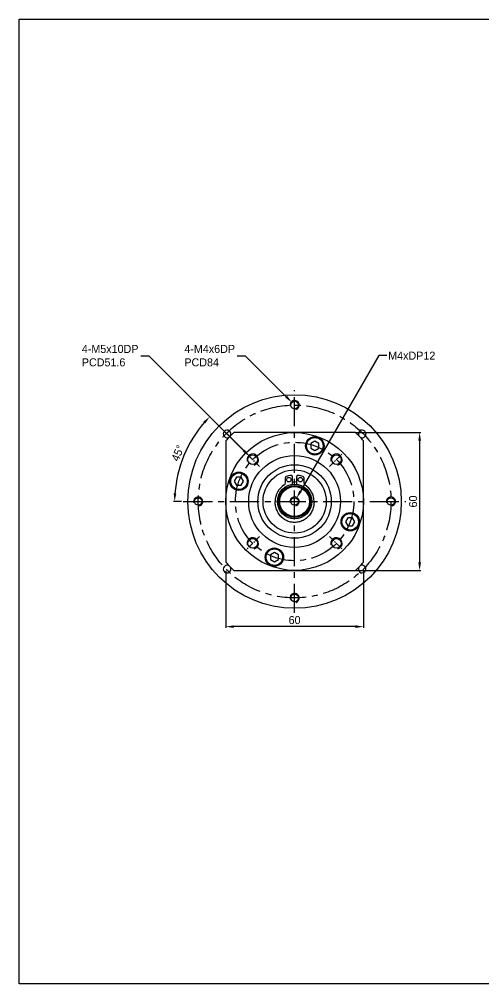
# Model space of a CAD drawing. Header units: millimetres. Extents: x 0 to 594, y 0 to 420.
# Drawn here: x 0 to 202.4, y 0 to 420 of the extents above; entities that cross this region are included whole.
import ezdxf

# ---------------------------------------------------------------- set-up
doc = ezdxf.new("R2010")
doc.units = ezdxf.units.MM
doc.header["$PDSIZE"] = -1
doc.linetypes.add('CENTERX2', pattern=[20.32, 12.7, -2.54, 2.54, -2.54])
doc.layers.add('외형선', color=7, linetype='Continuous', lineweight=25)
doc.layers.add('중심선', color=1, linetype='CENTERX2')
doc.layers.add('치수', color=3, linetype='Continuous')
doc.styles.add('누리로봇 문자스타일_20230829', font='GOTHIC.TTF')
doc.dimstyles.new('A2기본 치수스타일', dxfattribs={"dimtxt": 3.5, "dimasz": 3.5, "dimexe": 0.5, "dimexo": 0.3, "dimgap": 1, "dimtad": 1, "dimtoh": 1, "dimdec": 1, "dimzin": 12, "dimdsep": 46, "dimtxsty": '누리로봇 문자스타일_20230829', "dimcen": 0.09, "dimclrd": 3, "dimclre": 3, "dimclrt": 3, "dimadec": 0, "dimazin": 3, "dimtm": 1e-09, "dimtfac": 1, "dimtdec": 1, "dimtofl": 0, "dimtmove": 0, "dimatfit": 3, "dimfxl": 1, "dimfrac": 2, "dimarcsym": 0})
doc.dimstyles.new('A2지시선 치수스타일', dxfattribs={"dimtxt": 3.5, "dimasz": 3.5, "dimexe": 0.5, "dimexo": 0.3, "dimgap": 0.396875, "dimtad": 0, "dimtih": 1, "dimtoh": 1, "dimdec": 1, "dimzin": 12, "dimdsep": 46, "dimtxsty": '누리로봇 문자스타일_20230829', "dimcen": 0.09, "dimclrd": 3, "dimclre": 3, "dimclrt": 3, "dimadec": 0, "dimazin": 3, "dimtm": 1e-09, "dimtfac": 1, "dimtdec": 1, "dimtofl": 0, "dimtmove": 0, "dimatfit": 3, "dimfxl": 1, "dimfrac": 2, "dimarcsym": 0})
doc.dimstyles.new('A4기본 치수스타일', dxfattribs={"dimtxt": 3, "dimasz": 2, "dimexe": 0.5, "dimexo": 0.3, "dimgap": 1, "dimtad": 1, "dimtoh": 1, "dimdec": 1, "dimzin": 12, "dimdsep": 46, "dimtxsty": '누리로봇 문자스타일_20230829', "dimcen": 0.09, "dimclrd": 3, "dimclre": 3, "dimclrt": 3, "dimadec": 0, "dimazin": 3, "dimtm": 1e-09, "dimtfac": 1, "dimtdec": 1, "dimtofl": 0, "dimtmove": 0, "dimatfit": 3, "dimfxl": 1, "dimfrac": 2, "dimarcsym": 0})

# ---------------------------------------------------------------- blocks, each defined once
blk = doc.blocks.new('*D56')
at = {"layer": 'Defpoints', "color": 0}
for p in [(118.83, 253.17), (121.17, 250.83)]:
    blk.add_point(p, dxfattribs=at)
at = {"layer": '치수', "color": 3, "lineweight": -2}
for p, q in [((95, 273.5), (98.5, 273.5)), ((98.5, 273.5), (116.36, 255.64))]:
    blk.add_line(p, q, dxfattribs=at)
at = {"layer": '치수', "color": 3}
blk.add_solid([(116.77, 256.05), (115.95, 255.23), (118.83, 253.17)], dxfattribs=at)
at = {"layer": '치수', "color": 3, "insert": (71.95, 273.5), "char_height": 3.5, "attachment_point": 4, "style": '누리로봇 문자스타일_20230829'}
blk.add_mtext('4-M4x6DP\\PPCD84', dxfattribs=at)
blk = doc.blocks.new('*D57')
at = {"layer": 'Defpoints', "color": 0}
for p in [(120.83, 211.43), (120, 210)]:
    blk.add_point(p, dxfattribs=at)
at = {"layer": '치수', "color": 3, "lineweight": -2}
for p, q in [((156.67, 273.52), (122.58, 214.46)), ((160.17, 273.52), (156.67, 273.52))]:
    blk.add_line(p, q, dxfattribs=at)
at = {"layer": '치수', "color": 3}
blk.add_solid([(122.07, 214.75), (123.08, 214.17), (120.83, 211.43)], dxfattribs=at)
at = {"layer": '치수', "color": 3, "insert": (171.06, 273.52), "char_height": 3.5, "attachment_point": 5, "style": '누리로봇 문자스타일_20230829'}
blk.add_mtext('M4xDP12', dxfattribs=at)
blk = doc.blocks.new('*D58')
at = {"layer": 'Defpoints', "color": 0}
for p in [(90, 180), (150, 180), (90, 155.5)]:
    blk.add_point(p, dxfattribs=at)
at = {"layer": '치수', "color": 3, "lineweight": -2}
for p, q in [((90, 179.7), (90, 155)), ((150, 179.7), (150, 155)), ((146.5, 155.5), (93.5, 155.5))]:
    blk.add_line(p, q, dxfattribs=at)
at = {"layer": '치수', "color": 3}
for points in [[(93.5, 156.08), (93.5, 154.92), (90, 155.5)], [(146.5, 156.08), (146.5, 154.92), (150, 155.5)]]:
    blk.add_solid(points, dxfattribs=at)
at = {"layer": '치수', "color": 3, "insert": (120, 158.34), "char_height": 3.5, "attachment_point": 5, "style": '누리로봇 문자스타일_20230829'}
blk.add_mtext('60', dxfattribs=at)
blk = doc.blocks.new('*D59')
at = {"layer": 'Defpoints', "color": 0}
for p in [(146.46, 240), (146.46, 180), (174.5, 180)]:
    blk.add_point(p, dxfattribs=at)
at = {"layer": '치수', "color": 3, "lineweight": -2}
for p, q in [((146.76, 240), (175, 240)), ((174.5, 236.5), (174.5, 183.5)), ((146.76, 180), (175, 180))]:
    blk.add_line(p, q, dxfattribs=at)
at = {"layer": '치수', "color": 3}
for points in [[(173.92, 236.5), (175.08, 236.5), (174.5, 240)], [(173.92, 183.5), (175.08, 183.5), (174.5, 180)]]:
    blk.add_solid(points, dxfattribs=at)
at = {"layer": '치수', "color": 3, "insert": (171.66, 210), "char_height": 3.5, "attachment_point": 5, "rotation": 90, "style": '누리로봇 문자스타일_20230829'}
blk.add_mtext('60', dxfattribs=at)
blk = doc.blocks.new('*U54')
at = {"layer": '중심선', "ltscale": 0.2}
blk.add_line((-2.97, -2.97), (2.97, 2.97), dxfattribs=at)
blk = doc.blocks.new('*U55')
at = {"color": 0, "linetype": 'ByBlock', "lineweight": -2}
for p, rotation in [((91.31, 234.98), 90.00000000000001), ((91.31, 198.49), 180), ((127.79, 198.49), 270.0000000000001)]:
    blk.add_blockref('*U54', p, dxfattribs=dict(at, rotation=rotation))
blk.add_blockref('*U54', (127.79, 234.98), dxfattribs=at)
blk = doc.blocks.new('*D60')
at = {"layer": 'Defpoints', "color": 0}
for p in [(100.27, 229.73), (103.24, 226.76)]:
    blk.add_point(p, dxfattribs=at)
at = {"layer": '치수', "color": 3, "lineweight": -2}
for p, q in [((53, 273.5), (56.5, 273.5)), ((56.5, 273.5), (97.8, 232.2))]:
    blk.add_line(p, q, dxfattribs=at)
at = {"layer": '치수', "color": 3}
blk.add_solid([(98.21, 232.62), (97.38, 231.79), (100.27, 229.73)], dxfattribs=at)
at = {"layer": '치수', "color": 3, "insert": (27.25, 273.5), "char_height": 3.5, "attachment_point": 4, "style": '누리로봇 문자스타일_20230829'}
blk.add_mtext('4-M5x10DP\\PPCD51.6', dxfattribs=at)
blk = doc.blocks.new('*D61')
at = {"color": 3, "ltscale": 0.5}
for p, q in [((98.57, 231.43), (82.69, 247.31)), ((70.7, 210), (67.24, 210))]:
    blk.add_line(p, q, dxfattribs=at)
blk.add_arc((120, 210), 52.26, 138.8382, 176.1618, dxfattribs=at)
for points in [[(80.23, 244.79), (81.08, 244), (83.05, 246.95)], [(68.44, 213.48), (67.28, 213.52), (67.74, 210)]]:
    blk.add_solid(points, dxfattribs=at)
at = {"layer": 'Defpoints', "color": 0, "ltscale": 0.5}
for p in [(74.74, 236.13), (98.79, 231.21), (104.73, 225.27), (71, 210), (115, 210)]:
    blk.add_point(p, dxfattribs=at)
at = {"color": 3, "ltscale": 0.5, "insert": (69.1, 231.08), "char_height": 3.5, "attachment_point": 5, "rotation": 67.5, "style": '누리로봇 문자스타일_20230829'}
blk.add_mtext('45°', dxfattribs=at)

msp = doc.modelspace()

# ---------------------------------------------------------------- linework, layer by layer
msp.add_lwpolyline([(0, 420), (594, 420), (594, 0), (0, 0)], close=True)
for centre in [(101.76, 228.24), (138.24, 228.24), (101.76, 191.76), (138.24, 191.76)]:
    msp.add_circle(centre, 2.1)
for centre, radius in [((120, 252), 2), ((101.76, 228.24), 2.5), ((138.24, 228.24), 2.5), ((78, 210), 2), ((120, 210), 2), ((162, 210), 2), ((101.76, 191.76), 2.5), ((138.24, 191.76), 2.5), ((120, 168), 2)]:
    msp.add_arc(centre, radius, 285, 195)
at = {"layer": '외형선', "linetype": 'Continuous', "lineweight": 25}
for p, q in [((128.82, 236.27), (127.07, 235.26)), ((127.07, 235.26), (127.07, 233.24)), ((130.57, 235.26), (128.82, 236.27)), ((130.57, 233.24), (130.57, 235.26)), ((127.07, 233.24), (128.82, 232.23)), ((128.82, 232.23), (130.57, 233.24)), ((94.74, 220.57), (93.73, 218.82)), ((93.73, 218.82), (94.74, 217.07)), ((96.76, 220.57), (94.74, 220.57)), ((97.77, 218.82), (96.76, 220.57)), ((96.76, 217.07), (97.77, 218.82)), ((116, 218.08), (116, 220.43)), ((119, 220.9), (119, 217.43)), ((121, 217.43), (121, 220.9)), ((124, 220.43), (124, 218.08)), ((94.74, 217.07), (96.76, 217.07)), ((143.24, 202.93), (142.23, 201.18)), ((145.26, 202.93), (143.24, 202.93)), ((146.27, 201.18), (145.26, 202.93)), ((142.23, 201.18), (143.24, 199.43)), ((143.24, 199.43), (145.26, 199.43)), ((145.26, 199.43), (146.27, 201.18)), ((111.18, 187.77), (109.43, 186.76)), ((109.43, 186.76), (109.43, 184.74)), ((112.93, 186.76), (111.18, 187.77)), ((112.93, 184.74), (112.93, 186.76)), ((109.43, 184.74), (111.18, 183.73)), ((111.18, 183.73), (112.93, 184.74))]:
    msp.add_line(p, q, dxfattribs=at)
at = {"layer": '외형선', "linetype": 'Continuous', "lineweight": 25, "flags": 128}
for points in [[(128.82, 238.15), (128.82, 238.14), (128.82, 238.1), (128.82, 238.06), (128.82, 237.96), (128.82, 237.91), (128.82, 237.85)], [(128.82, 230.35), (128.82, 230.37), (128.82, 230.4), (128.82, 230.43), (128.82, 230.48), (128.82, 230.53), (128.82, 230.59), (128.82, 230.65)], [(91.85, 218.82), (91.86, 218.82), (91.9, 218.82), (91.94, 218.82), (92.04, 218.82), (92.09, 218.82), (92.15, 218.82)], [(99.65, 218.82), (99.63, 218.82), (99.6, 218.82), (99.57, 218.82), (99.52, 218.82), (99.47, 218.82), (99.41, 218.82), (99.35, 218.82)], [(140.35, 201.18), (140.37, 201.18), (140.4, 201.18), (140.43, 201.18), (140.48, 201.18), (140.53, 201.18), (140.59, 201.18), (140.65, 201.18)], [(148.15, 201.18), (148.14, 201.18), (148.1, 201.18), (148.06, 201.18), (147.96, 201.18), (147.91, 201.18), (147.85, 201.18)], [(111.18, 189.65), (111.18, 189.63), (111.18, 189.6), (111.18, 189.57), (111.18, 189.52), (111.18, 189.47), (111.18, 189.41), (111.18, 189.35)], [(111.18, 181.85), (111.18, 181.86), (111.18, 181.9), (111.18, 181.94), (111.18, 182.04), (111.18, 182.09), (111.18, 182.15)]]:
    msp.add_lwpolyline(points, dxfattribs=at)
at = {"layer": '외형선', "linetype": 'Continuous', "lineweight": 25}
for centre, radius in [((120, 210), 46.5), ((120, 252), 1.65), ((120, 210), 30), ((128.82, 234.25), 4), ((128.82, 234.25), 3.9), ((128.82, 234.25), 3.6), ((120, 210), 20), ((95.75, 218.82), 4), ((95.75, 218.82), 3.9), ((120, 210), 16), ((120, 210), 13.77), ((95.75, 218.82), 3.6), ((117.5, 219.5), 1), ((122.5, 219.5), 1), ((120, 210), 7.5), ((120, 210), 7), ((120, 210), 6.5), ((78, 210), 1.65), ((120, 210), 1.65), ((162, 210), 1.65), ((144.25, 201.18), 4), ((144.25, 201.18), 3.9), ((144.25, 201.18), 3.6), ((111.18, 185.75), 4), ((111.18, 185.75), 3.9), ((111.18, 185.75), 3.6), ((120, 168), 1.65)]:
    msp.add_circle(centre, radius, dxfattribs=at)
for centre, radius, start, end in [((90.58, 239.42), 1.65, 328.8608, 301.1392), ((120, 210), 40, 131.4096, 138.5904), ((120, 210), 40, 41.4096, 48.5904), ((149.42, 239.42), 1.65, 238.8608, 211.1392), ((116.5, 220.43), 0.5, 108.553, 180), ((120, 210), 11.5, 97.8375, 108.553), ((118.5, 220.9), 0.5, 360, 97.8375), ((120, 210), 8.5, 83.2437, 96.7563), ((121.5, 220.9), 0.5, 82.1625, 180), ((120, 210), 11.5, 71.447, 82.1625), ((123.5, 220.43), 0.5, 0, 71.447), ((120, 210), 8.5, 121.7569, 180), ((115, 218.08), 1, 301.7569, 0), ((125, 218.08), 1, 180, 238.2431), ((120, 210), 8.5, 0, 58.2431), ((90.58, 180.58), 1.65, 58.8608, 31.1392), ((120, 210), 40, 221.4096, 228.5904), ((120, 210), 40, 311.4096, 318.5904), ((149.42, 180.58), 1.65, 148.8608, 121.1392)]:
    msp.add_arc(centre, radius, start, end, dxfattribs=at)
for points, knots in [([(120, 240), (117.78, 240), (113.33, 240), (106.77, 240), (100.17, 240), (95.8, 240), (93.54, 240)], [0, 0, 0, 0, 0.250376, 0.500066, 0.7412917, 1, 1, 1, 1]), ([(146.46, 240), (144.63, 240), (141.09, 240), (135.81, 240), (130.59, 240), (125.32, 240), (121.78, 240), (120, 240)], [0, 0, 0, 0, 0.208562, 0.405083, 0.600917, 0.800102, 1, 1, 1, 1]), ([(90, 236.46), (90, 234.63), (90, 231.09), (90, 225.81), (90, 220.59), (90, 215.32), (90, 211.78), (90, 210)], [0, 0, 0, 0, 0.208562, 0.405083, 0.600917, 0.800102, 1, 1, 1, 1]), ([(150, 210), (150, 212.22), (150, 216.67), (150, 223.23), (150, 229.83), (150, 234.2), (150, 236.46)], [0, 0, 0, 0, 0.250376, 0.500066, 0.7412917, 1, 1, 1, 1]), ([(90, 210), (90, 207.78), (90, 203.33), (90, 196.77), (90, 190.17), (90, 185.8), (90, 183.54)], [0, 0, 0, 0, 0.250376, 0.500066, 0.7412917, 1, 1, 1, 1]), ([(120, 200.87), (119.42, 200.91), (118.21, 200.99), (116.43, 201.64), (114.77, 202.7), (113.34, 204.2), (112.27, 206.01), (111.62, 207.99), (111.54, 209.34), (111.5, 210)], [0, 0, 0, 0, 0.126407, 0.26189, 0.404733, 0.552081, 0.707036, 0.857796, 1, 1, 1, 1]), ([(128.5, 210), (128.47, 209.37), (128.39, 208.09), (127.8, 206.19), (126.82, 204.41), (125.43, 202.87), (123.74, 201.71), (121.88, 201), (120.61, 200.91), (120, 200.87)], [0, 0, 0, 0, 0.135548, 0.279061, 0.426801, 0.574499, 0.724841, 0.867362, 1, 1, 1, 1]), ([(150, 183.54), (150, 185.37), (150, 188.91), (150, 194.19), (150, 199.41), (150, 204.68), (150, 208.22), (150, 210)], [0, 0, 0, 0, 0.208562, 0.405083, 0.600917, 0.800102, 1, 1, 1, 1]), ([(93.54, 180), (95.37, 180), (98.91, 180), (104.19, 180), (109.41, 180), (114.68, 180), (118.22, 180), (120, 180)], [0, 0, 0, 0, 0.208562, 0.405083, 0.600917, 0.800102, 1, 1, 1, 1]), ([(120, 180), (122.22, 180), (126.67, 180), (133.23, 180), (139.83, 180), (144.2, 180), (146.46, 180)], [0, 0, 0, 0, 0.250376, 0.500066, 0.7412917, 1, 1, 1, 1])]:
    msp.add_open_spline(points, degree=3, knots=knots, dxfattribs=at)
at = {"layer": '중심선'}
for p, q in [((120, 161.5), (120, 258.5)), ((71.5, 210), (168.5, 210))]:
    msp.add_line(p, q, dxfattribs=at)
for radius in [42, 25.8]:
    msp.add_circle((120, 210), radius, dxfattribs=at)

# ---------------------------------------------------------------- block references
msp.add_blockref('*U55', (10.45, -6.73))

# ---------------------------------------------------------------- dimensions: what is measured, and where the dimension line sits
at = {"ltscale": 0.5}
dim = msp.add_angular_dim_2l(base=(74.74, 236.13), line1=((104.73, 225.27), (98.79, 231.21)), line2=((115, 210), (71, 210)), dimstyle='A4기본 치수스타일', override={"dimtxt": 3.5, "dimasz": 3.5, "dimdec": 0, "dimadec": 0, "dimazin": 3}, dxfattribs=at)
dim.commit()
dim.dimension.update_dxf_attribs({"geometry": '*D61', "text_midpoint": (69.1, 231.08)})
at = {"layer": '치수'}
for p1, p2, text, picture, middle in [((103.24, 226.76), (100.27, 229.73), '4-M5x10DP\\PPCD51.6', '*D60', (39.93, 273.5)), ((121.17, 250.83), (118.83, 253.17), '4-M4x6DP\\PPCD84', '*D56', (83.28, 273.5))]:
    dim = msp.add_diameter_dim_2p(p1=p1, p2=p2, text=text, dimstyle='A2지시선 치수스타일', override={"dimcen": 0}, dxfattribs=at)
    dim.commit()
    dim.dimension.update_dxf_attribs({"geometry": picture, "text_midpoint": middle, "dimtype": 163})
dim = msp.add_radius_dim(center=(120, 210), mpoint=(120.83, 211.43), text='M4xDP12', dimstyle='A2지시선 치수스타일', override={"dimcen": 0}, dxfattribs=at)
dim.commit()
dim.dimension.update_dxf_attribs({"geometry": '*D57', "text_midpoint": (171.06, 273.52), "dimtype": 164})
dim = msp.add_linear_dim(base=(174.5, 180), p1=(146.46, 240), p2=(146.46, 180), angle=90, dimstyle='A2기본 치수스타일', override={"dimtxt": 3.5, "dimasz": 3.5}, dxfattribs=at)
dim.commit()
dim.dimension.update_dxf_attribs({"geometry": '*D59', "text_midpoint": (174.5, 210), "dimtype": 160})
dim = msp.add_linear_dim(base=(90, 155.5), p1=(150, 180), p2=(90, 180), dimstyle='A2기본 치수스타일', override={"dimtxt": 3.5, "dimasz": 3.5}, dxfattribs=at)
dim.commit()
dim.dimension.update_dxf_attribs({"geometry": '*D58', "text_midpoint": (120, 155.5), "dimtype": 160})

doc.saveas('drawing.dxf')
